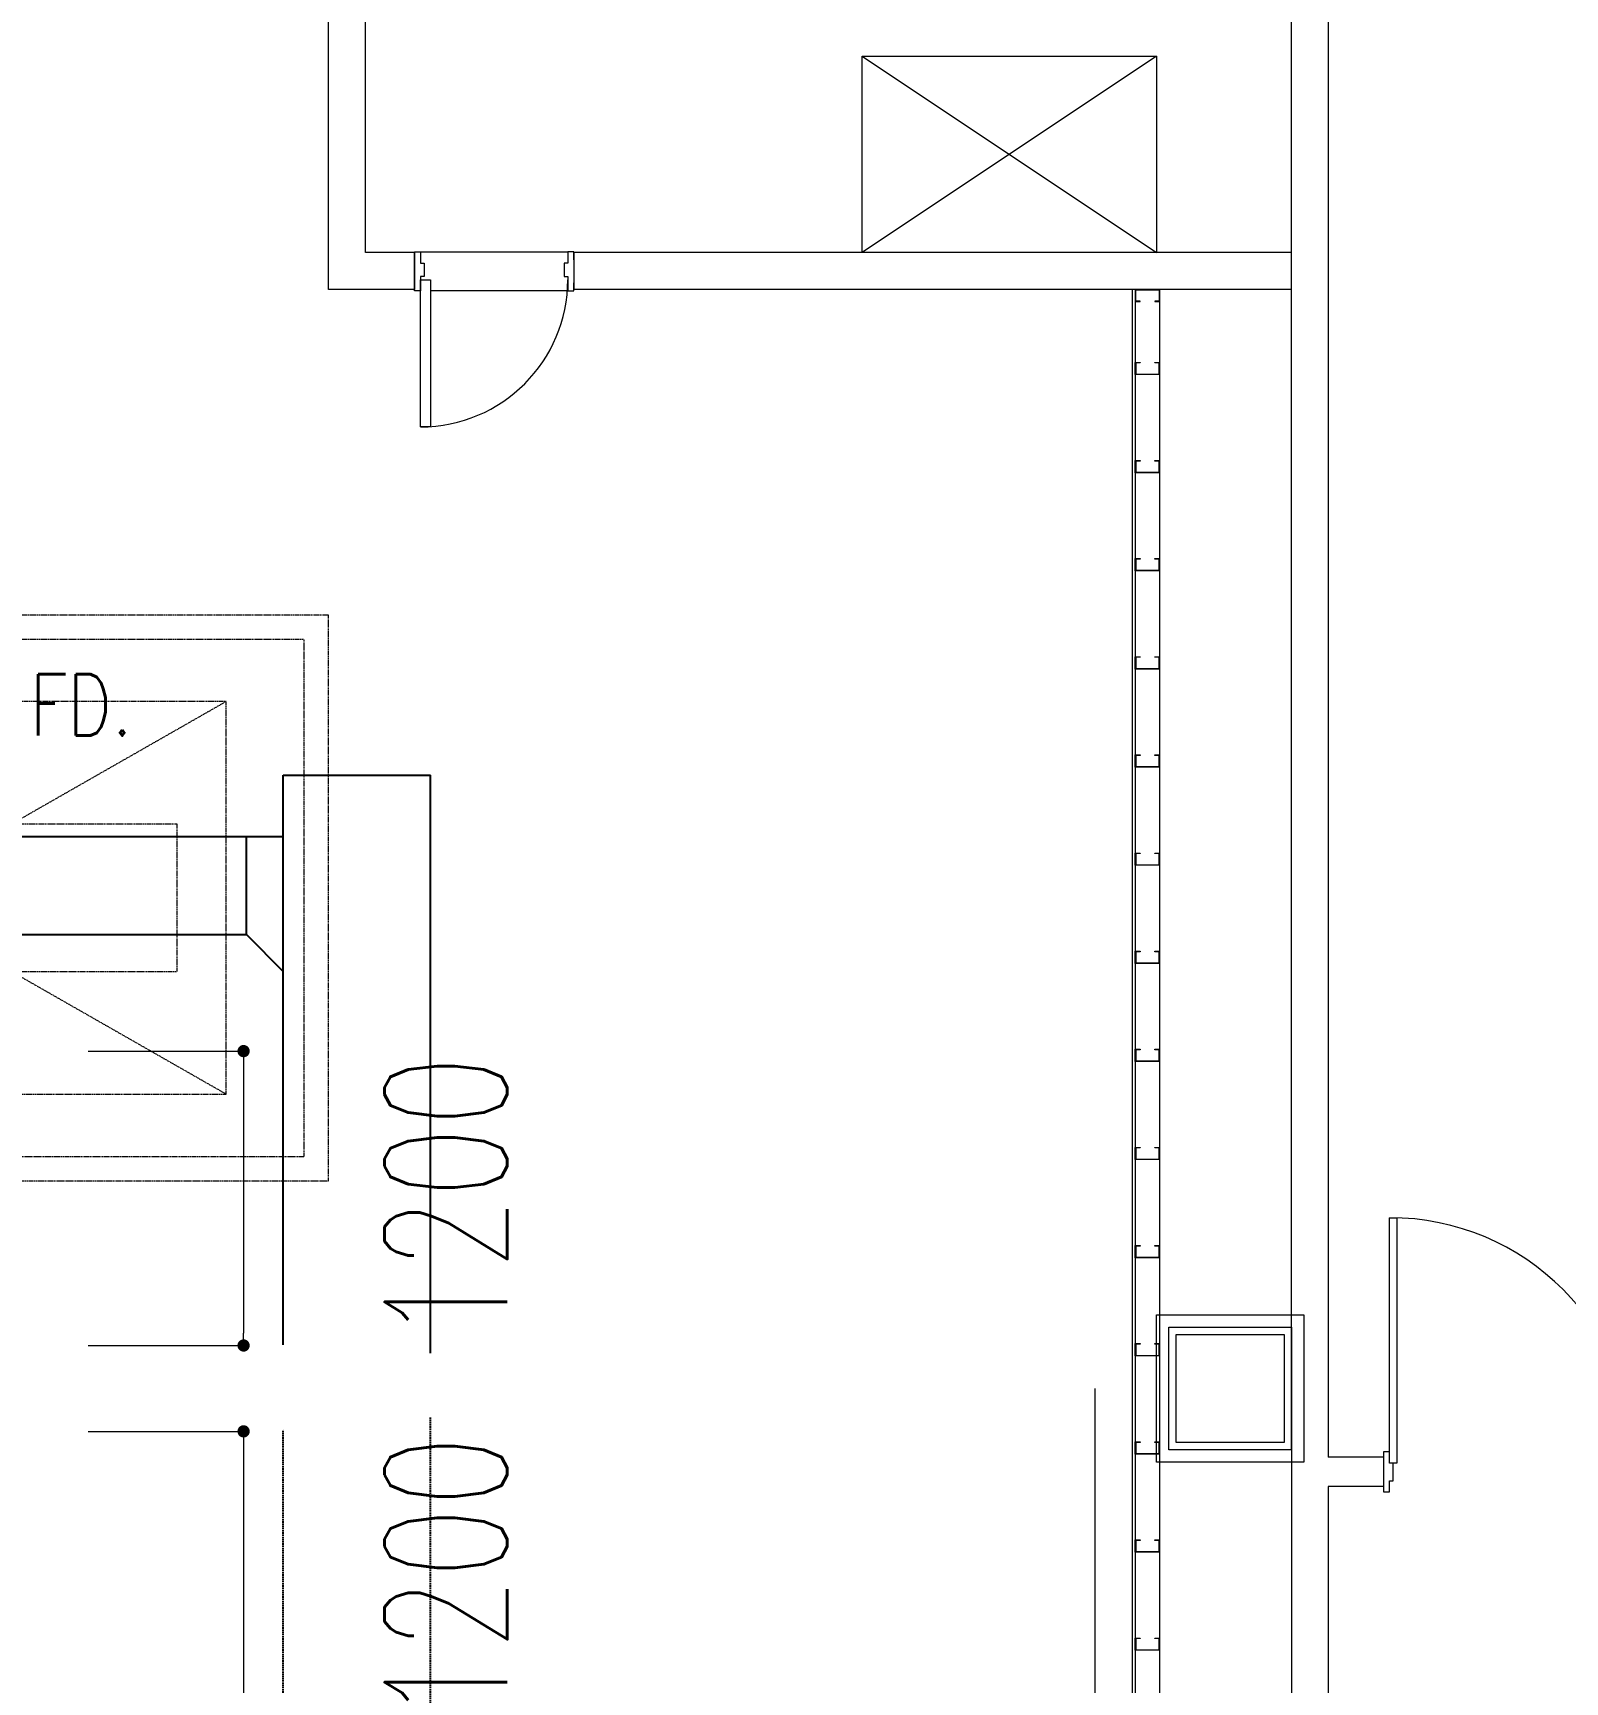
# Model space of a CAD drawing. Extents: x 225000 to 2157367, y 208400 to 840900.
# Drawn here: x 512045 to 518291, y 410006 to 416727 of the extents above; entities that cross this region are included whole.
import ezdxf
from ezdxf.enums import TextEntityAlignment as Align

# ---------------------------------------------------------------- set-up
doc = ezdxf.new("R2010")
doc.units = 0
doc.header["$LTSCALE"] = 10
doc.linetypes.add('Data Center Layout_L20$0$HIDDENK1', pattern=[0.334, 0.167, -0.167])
doc.linetypes.add('XFM2D20-DC$0$HIDDEN', pattern=[0.3, 0.2, -0.1])
for name, color, linetype, lineweight in [('Data Center Layout_L20$0$ARC', 252, 'Continuous', 0), ('Data Center Layout_L20$0$STEEL1', 252, 'Continuous', 0), ('Data Center Layout_L20$0$SUGATA3', 252, 'Continuous', 0)]:
    doc.layers.add(name, color=color, linetype=linetype, lineweight=lineweight)
for name, color, linetype in [('Data Center Layout_L20$0$MACHINE-DIM', 252, 'Continuous'), ('XFM2D20-DC$0$M-DUCT-TEXT', 4, 'Continuous'), ('XFM2D20-DC$0$M-MAU-DUCT', 150, 'Continuous')]:
    doc.layers.add(name, color=color, linetype=linetype)
doc.styles.add('Data Center Layout_L20$0$型式1', font='simplex.shx', dxfattribs={"width": 0.68, "bigfont": 'chineset.shx'})
doc.styles.add('XFM2D20-DC$0$aa-txt', font='simplex.shx', dxfattribs={"width": 0.8, "bigfont": 'CHINA.shx'})
doc.dimstyles.new('Data Center Layout_L20$0$DIM-50-00', dxfattribs={"dimscale": 0, "dimtxt": 150, "dimasz": 50, "dimexe": 0, "dimexo": 0.1, "dimgap": 50, "dimtad": 1, "dimdec": 1, "dimdsep": 46, "dimtxsty": 'Data Center Layout_L20$0$型式1', "dimblk": 'Data Center Layout_L20$0$_Dot', "dimcen": 0, "dimclrd": 256, "dimclre": 256, "dimclrt": 256, "dimadec": 0, "dimazin": 0, "dimtfac": 0.8, "dimtdec": 1, "dimtmove": 2, "dimatfit": 3, "dimldrblk": 'Data Center Layout_L20$0$_ArchTick', "dimfxl": 1, "dimtolj": 1, "dimlwd": 13, "dimlwe": 9, "dimarcsym": 0})

# ---------------------------------------------------------------- blocks, each defined once
blk = doc.blocks.new('Data Center Layout_L20$0$_Dot')
at = {"layer": 'Data Center Layout_L20$0$MACHINE-DIM', "color": 0, "lineweight": -2}
blk.add_line((-0.5, 0), (-1, 0), dxfattribs=at)
at = {"layer": 'Data Center Layout_L20$0$MACHINE-DIM', "color": 0, "const_width": 0.5}
blk.add_lwpolyline([(-0.25, 0, 1), (0.25, 0, 1)], format="xyb", close=True, dxfattribs=at)
blk = doc.blocks.new('*D64')
at = {"layer": 'Data Center Layout_L20$0$STEEL1', "lineweight": 9, "transparency": 16777216}
for p, q in [((512269.7, 212577.3), (512903.8, 212577.3)), ((512269.7, 211377.3), (512903.8, 211377.3))]:
    blk.add_line(p, q, dxfattribs=at)
at = {"layer": 'Data Center Layout_L20$0$STEEL1', "lineweight": 13, "transparency": 16777216}
blk.add_line((512903.8, 212527.3), (512903.8, 211427.3), dxfattribs=at)
at = {"layer": 'DEFPOINTS', "color": 0, "transparency": 16777216}
for p in [(512269.6, 212577.3), (512269.6, 211377.3), (512903.8, 211377.3)]:
    blk.add_point(p, dxfattribs=at)
at = {"layer": 'Data Center Layout_L20$0$STEEL1', "lineweight": 13, "transparency": 16777216, "xscale": 50, "yscale": 50, "zscale": 50}
for p, rotation in [((512903.8, 212577.3), 90), ((512903.8, 211377.3), 270)]:
    blk.add_blockref('Data Center Layout_L20$0$_Dot', p, dxfattribs=dict(at, rotation=rotation))
at = {"layer": 'Data Center Layout_L20$0$STEEL1', "transparency": 16777216, "insert": (513728.8, 211977.3), "char_height": 500, "attachment_point": 5, "rotation": 90, "style": 'Data Center Layout_L20$0$型式1'}
blk.add_mtext('\\A1;1200', dxfattribs=at)
blk = doc.blocks.new('Data Center Layout_L20$0$_ArchTick')
at = {"layer": 'Data Center Layout_L20$0$MACHINE-DIM', "color": 0, "const_width": 0.15}
blk.add_lwpolyline([(-0.5, -0.5), (0.5, 0.5)], dxfattribs=at)
blk = doc.blocks.new('*D65')
at = {"layer": 'Data Center Layout_L20$0$STEEL1', "lineweight": 9, "transparency": 16777216}
for p, q in [((512269.7, 211027.3), (512903.8, 211027.3)), ((512269.7, 209827.3), (512903.8, 209827.3))]:
    blk.add_line(p, q, dxfattribs=at)
at = {"layer": 'Data Center Layout_L20$0$STEEL1', "lineweight": 13, "transparency": 16777216}
blk.add_line((512903.8, 210977.3), (512903.8, 209877.3), dxfattribs=at)
at = {"layer": 'DEFPOINTS', "color": 0, "transparency": 16777216}
for p in [(512269.6, 211027.3), (512269.6, 209827.3), (512903.8, 209827.3)]:
    blk.add_point(p, dxfattribs=at)
at = {"layer": 'Data Center Layout_L20$0$STEEL1', "lineweight": 13, "transparency": 16777216, "xscale": 50, "yscale": 50, "zscale": 50}
for p, rotation in [((512903.8, 211027.3), 90), ((512903.8, 209827.3), 270)]:
    blk.add_blockref('Data Center Layout_L20$0$_Dot', p, dxfattribs=dict(at, rotation=rotation))
at = {"layer": 'Data Center Layout_L20$0$STEEL1', "transparency": 16777216, "insert": (513728.8, 210427.3), "char_height": 500, "attachment_point": 5, "rotation": 90, "style": 'Data Center Layout_L20$0$型式1'}
blk.add_mtext('\\A1;1200', dxfattribs=at)
blk = doc.blocks.new('XFM2D20-DC')
at = {"layer": 'XFM2D20-DC$0$M-MAU-DUCT', "ltscale": 3}
for p, q in [((513065.6, 213702.3), (513665.6, 213702.3)), ((513065.6, 211380.5), (513065.6, 213702.3)), ((513665.6, 211346.4), (513665.6, 213702.3)), ((510286.4, 213452.3), (513065.6, 213452.3)), ((512915.6, 213052.3), (512915.6, 213452.3)), ((510286.4, 213052.3), (512915.6, 213052.3)), ((512915.6, 213052.3), (513065.6, 212902.3))]:
    blk.add_line(p, q, dxfattribs=at)
at = {"layer": 'XFM2D20-DC$0$M-MAU-DUCT', "color": 252, "linetype": 'XFM2D20-DC$0$HIDDEN', "ltscale": 3}
for p, q in [((513665.6, 195157), (513665.6, 211085.3)), ((513065.6, 195157), (513065.6, 211034.2))]:
    blk.add_line(p, q, dxfattribs=at)
at = {"layer": 'XFM2D20-DC$0$M-DUCT-TEXT', "style": 'XFM2D20-DC$0$aa-txt', "width": 0.8}
blk.add_text('FD.', height=250, dxfattribs=at).set_placement((512241.8, 213988.3, 0), align=Align.MIDDLE)
blk = doc.blocks.new('Data Center Layout_L20')
at = {"layer": 'Data Center Layout_L20$0$ARC'}
for p, q in [((517325.59, 223452.31), (517325.59, 210922.31)), ((517175.59, 210952.31), (517175.59, 216802.31)), ((515425.59, 216632.31), (516625.59, 215832.31)), ((516625.59, 216632.31), (515425.59, 215832.31)), ((513600.59, 215832.31), (513400.59, 215832.31)), ((513600.59, 215832.31), (513600.59, 215682.31)), ((513625.59, 215834.8), (514225.59, 215834.8)), ((517175.59, 215832.31), (514250.59, 215832.31)), ((514250.59, 215832.31), (514250.59, 215682.31)), ((513600.59, 215682.31), (513250.59, 215682.31)), ((514225.59, 215676.8), (513665.59, 215676.8)), ((517175.59, 215682.31), (514250.59, 215682.31)), ((516525.59, 215682.31), (516525.59, 211202.31)), ((516538.09, 215682.31), (516538.09, 211274.31)), ((516638.09, 215682.31), (516638.09, 211202.31)), ((516538.09, 211864.33), (516538.09, 208796.31)), ((516675.59, 210952.31), (516675.59, 211452.31)), ((516675.59, 210952.31), (516675.59, 211452.31)), ((516675.59, 210952.31), (516675.59, 211452.31)), ((516525.59, 211202.31), (516525.59, 208796.31)), ((516638.09, 211202.31), (516638.09, 208796.31)), ((517175.59, 210952.31), (517175.59, 204952.31)), ((517550.59, 210922.31), (517325.59, 210922.31)), ((517550.59, 210922.31), (517550.59, 210802.31)), ((517325.59, 210802.31), (517325.59, 204802.31)), ((517550.59, 210802.31), (517325.59, 210802.31))]:
    blk.add_line(p, q, dxfattribs=at)
at = {"layer": 'Data Center Layout_L20$0$ARC', "linetype": 'Continuous'}
for p, q in [((513250.59, 215682.31), (513250.59, 217202.31)), ((513400.59, 215832.31), (513400.59, 217052.31))]:
    blk.add_line(p, q, dxfattribs=at)
at = {"layer": 'Data Center Layout_L20$0$ARC', "linetype": 'Data Center Layout_L20$0$HIDDENK1'}
for p, q in [((511400.59, 214356.31), (513250.59, 214356.31)), ((513250.59, 212048.31), (513250.59, 214356.31)), ((511400.59, 214256.31), (513150.59, 214256.31)), ((513150.59, 212148.31), (513150.59, 214256.31)), ((510031.59, 214002.31), (512832.59, 212402.31)), ((512832.59, 214002.31), (510031.59, 212402.31)), ((509751.59, 212148.31), (513150.59, 212148.31)), ((509651.59, 212048.31), (513250.59, 212048.31))]:
    blk.add_line(p, q, dxfattribs=at)
at = {"layer": 'Data Center Layout_L20$0$ARC'}
for points in [[(515425.59, 216632.31), (516625.59, 216632.31), (516625.59, 215832.31), (515425.59, 215832.31)], [(513600.59, 215802.8), (513600.59, 215834.8), (513625.59, 215834.8), (513625.59, 215789.8), (513640.59, 215789.8), (513640.59, 215734.8), (513625.59, 215734.8), (513625.59, 215676.8), (513600.59, 215676.8), (513600.59, 215708.8)], [(517575.59, 211898.31), (517605.59, 211898.31), (517605.59, 210898.31), (517575.59, 210898.31)], [(516625.59, 211502.31), (517225.59, 211502.31), (517225.59, 210902.31), (516625.59, 210902.31)], [(516675.59, 210952.31), (516675.59, 211452.31), (517175.59, 211452.31), (517175.59, 210952.31)], [(516705.59, 210982.31), (516705.59, 211422.31), (517145.59, 211422.31), (517145.59, 210982.31)]]:
    blk.add_lwpolyline(points, close=True, dxfattribs=at)
for points in [[(514250.59, 215802.8), (514250.59, 215834.8), (514225.59, 215834.8), (514225.59, 215789.8), (514210.59, 215789.8), (514210.59, 215734.8), (514225.59, 215734.8), (514225.59, 215676.8), (514250.59, 215676.8), (514250.59, 215708.8)], [(517550.59, 210781.31), (517575.59, 210781.31), (517575.59, 210826.31), (517590.59, 210826.31), (517590.59, 210898.31), (517575.59, 210898.31), (517575.59, 210943.31), (517550.59, 210943.31), (517550.59, 210781.31)]]:
    blk.add_lwpolyline(points, dxfattribs=at)
at = {"layer": 'Data Center Layout_L20$0$ARC', "linetype": 'Continuous'}
for points in [[(513625.59, 215721.8), (513665.59, 215721.8), (513665.59, 215121.8), (513625.59, 215121.8)], [(516618.09, 215632.31), (516638.09, 215632.31), (516638.09, 215682.31), (516538.09, 215682.31), (516538.09, 215632.31), (516558.09, 215632.31), (516558.09, 215634.61), (516540.39, 215634.61), (516540.39, 215680.01), (516635.79, 215680.01), (516635.79, 215634.61), (516618.09, 215634.61)], [(516618.09, 215384.81), (516638.09, 215384.81), (516638.09, 215334.81), (516538.09, 215334.81), (516538.09, 215384.81), (516558.09, 215384.81), (516558.09, 215382.51), (516540.39, 215382.51), (516540.39, 215337.11), (516635.79, 215337.11), (516635.79, 215382.51), (516618.09, 215382.51)], [(516618.09, 214984.81), (516638.09, 214984.81), (516638.09, 214934.81), (516538.09, 214934.81), (516538.09, 214984.81), (516558.09, 214984.81), (516558.09, 214982.51), (516540.39, 214982.51), (516540.39, 214937.11), (516635.79, 214937.11), (516635.79, 214982.51), (516618.09, 214982.51)], [(516618.09, 214584.81), (516638.09, 214584.81), (516638.09, 214534.81), (516538.09, 214534.81), (516538.09, 214584.81), (516558.09, 214584.81), (516558.09, 214582.51), (516540.39, 214582.51), (516540.39, 214537.11), (516635.79, 214537.11), (516635.79, 214582.51), (516618.09, 214582.51)], [(516618.09, 214184.81), (516638.09, 214184.81), (516638.09, 214134.81), (516538.09, 214134.81), (516538.09, 214184.81), (516558.09, 214184.81), (516558.09, 214182.51), (516540.39, 214182.51), (516540.39, 214137.11), (516635.79, 214137.11), (516635.79, 214182.51), (516618.09, 214182.51)], [(516618.09, 213784.81), (516638.09, 213784.81), (516638.09, 213734.81), (516538.09, 213734.81), (516538.09, 213784.81), (516558.09, 213784.81), (516558.09, 213782.51), (516540.39, 213782.51), (516540.39, 213737.11), (516635.79, 213737.11), (516635.79, 213782.51), (516618.09, 213782.51)], [(516618.09, 213384.81), (516638.09, 213384.81), (516638.09, 213334.81), (516538.09, 213334.81), (516538.09, 213384.81), (516558.09, 213384.81), (516558.09, 213382.51), (516540.39, 213382.51), (516540.39, 213337.11), (516635.79, 213337.11), (516635.79, 213382.51), (516618.09, 213382.51)], [(516618.09, 212984.81), (516638.09, 212984.81), (516638.09, 212934.81), (516538.09, 212934.81), (516538.09, 212984.81), (516558.09, 212984.81), (516558.09, 212982.51), (516540.39, 212982.51), (516540.39, 212937.11), (516635.79, 212937.11), (516635.79, 212982.51), (516618.09, 212982.51)], [(516618.09, 212584.81), (516638.09, 212584.81), (516638.09, 212534.81), (516538.09, 212534.81), (516538.09, 212584.81), (516558.09, 212584.81), (516558.09, 212582.51), (516540.39, 212582.51), (516540.39, 212537.11), (516635.79, 212537.11), (516635.79, 212582.51), (516618.09, 212582.51)], [(516618.09, 212184.81), (516638.09, 212184.81), (516638.09, 212134.81), (516538.09, 212134.81), (516538.09, 212184.81), (516558.09, 212184.81), (516558.09, 212182.51), (516540.39, 212182.51), (516540.39, 212137.11), (516635.79, 212137.11), (516635.79, 212182.51), (516618.09, 212182.51)], [(516618.09, 211784.81), (516638.09, 211784.81), (516638.09, 211734.81), (516538.09, 211734.81), (516538.09, 211784.81), (516558.09, 211784.81), (516558.09, 211782.51), (516540.39, 211782.51), (516540.39, 211737.11), (516635.79, 211737.11), (516635.79, 211782.51), (516618.09, 211782.51)], [(516618.09, 211384.81), (516638.09, 211384.81), (516638.09, 211334.81), (516538.09, 211334.81), (516538.09, 211384.81), (516558.09, 211384.81), (516558.09, 211382.51), (516540.39, 211382.51), (516540.39, 211337.11), (516635.79, 211337.11), (516635.79, 211382.51), (516618.09, 211382.51)], [(516618.09, 210984.81), (516638.09, 210984.81), (516638.09, 210934.81), (516538.09, 210934.81), (516538.09, 210984.81), (516558.09, 210984.81), (516558.09, 210982.51), (516540.39, 210982.51), (516540.39, 210937.11), (516635.79, 210937.11), (516635.79, 210982.51), (516618.09, 210982.51)], [(516618.09, 210584.81), (516638.09, 210584.81), (516638.09, 210534.81), (516538.09, 210534.81), (516538.09, 210584.81), (516558.09, 210584.81), (516558.09, 210582.51), (516540.39, 210582.51), (516540.39, 210537.11), (516635.79, 210537.11), (516635.79, 210582.51), (516618.09, 210582.51)], [(516618.09, 210184.81), (516638.09, 210184.81), (516638.09, 210134.81), (516538.09, 210134.81), (516538.09, 210184.81), (516558.09, 210184.81), (516558.09, 210182.51), (516540.39, 210182.51), (516540.39, 210137.11), (516635.79, 210137.11), (516635.79, 210182.51), (516618.09, 210182.51)]]:
    blk.add_lwpolyline(points, close=True, dxfattribs=at)
at = {"layer": 'Data Center Layout_L20$0$ARC', "linetype": 'Data Center Layout_L20$0$HIDDENK1'}
for points in [[(512832.59, 214002.31), (510031.59, 214002.31), (510031.59, 212402.31), (512832.59, 212402.31)], [(512632.59, 213502.31), (510732.59, 213502.31), (510732.59, 212902.31), (512632.59, 212902.31)]]:
    blk.add_lwpolyline(points, close=True, dxfattribs=at)
at = {"layer": 'Data Center Layout_L20$0$ARC', "linetype": 'Continuous'}
blk.add_arc((513625.59, 215721.8), 600, 270, 360, dxfattribs=at)
at = {"layer": 'Data Center Layout_L20$0$ARC'}
blk.add_arc((517575.59, 210898.31), 1000, 0, 90, dxfattribs=at)
at = {"layer": 'Data Center Layout_L20$0$SUGATA3'}
blk.add_line((516375.59, 206402.31), (516375.59, 211202.31), dxfattribs=at)
at = {"layer": 'Data Center Layout_L20$0$STEEL1'}
for base, p1, p2, picture, middle in [((512903.83, 211377.31), (512269.63, 212577.31), (512269.63, 211377.31), '*D64', (513728.83, 211977.31)), ((512903.83, 209827.31), (512269.63, 211027.31), (512269.63, 209827.31), '*D65', (513728.83, 210427.31))]:
    dim = blk.add_linear_dim(base=base, p1=p1, p2=p2, angle=90, dimstyle='Data Center Layout_L20$0$DIM-50-00', override={"dimscale": 1, "dimtxt": 500}, dxfattribs=at)
    dim.commit()
    dim.dimension.update_dxf_attribs({"geometry": picture, "text_midpoint": middle})

msp = doc.modelspace()

# ---------------------------------------------------------------- block references
for name in ['XFM2D20-DC', 'Data Center Layout_L20']:
    msp.add_blockref(name, (0, 200000))

doc.saveas('drawing.dxf')
